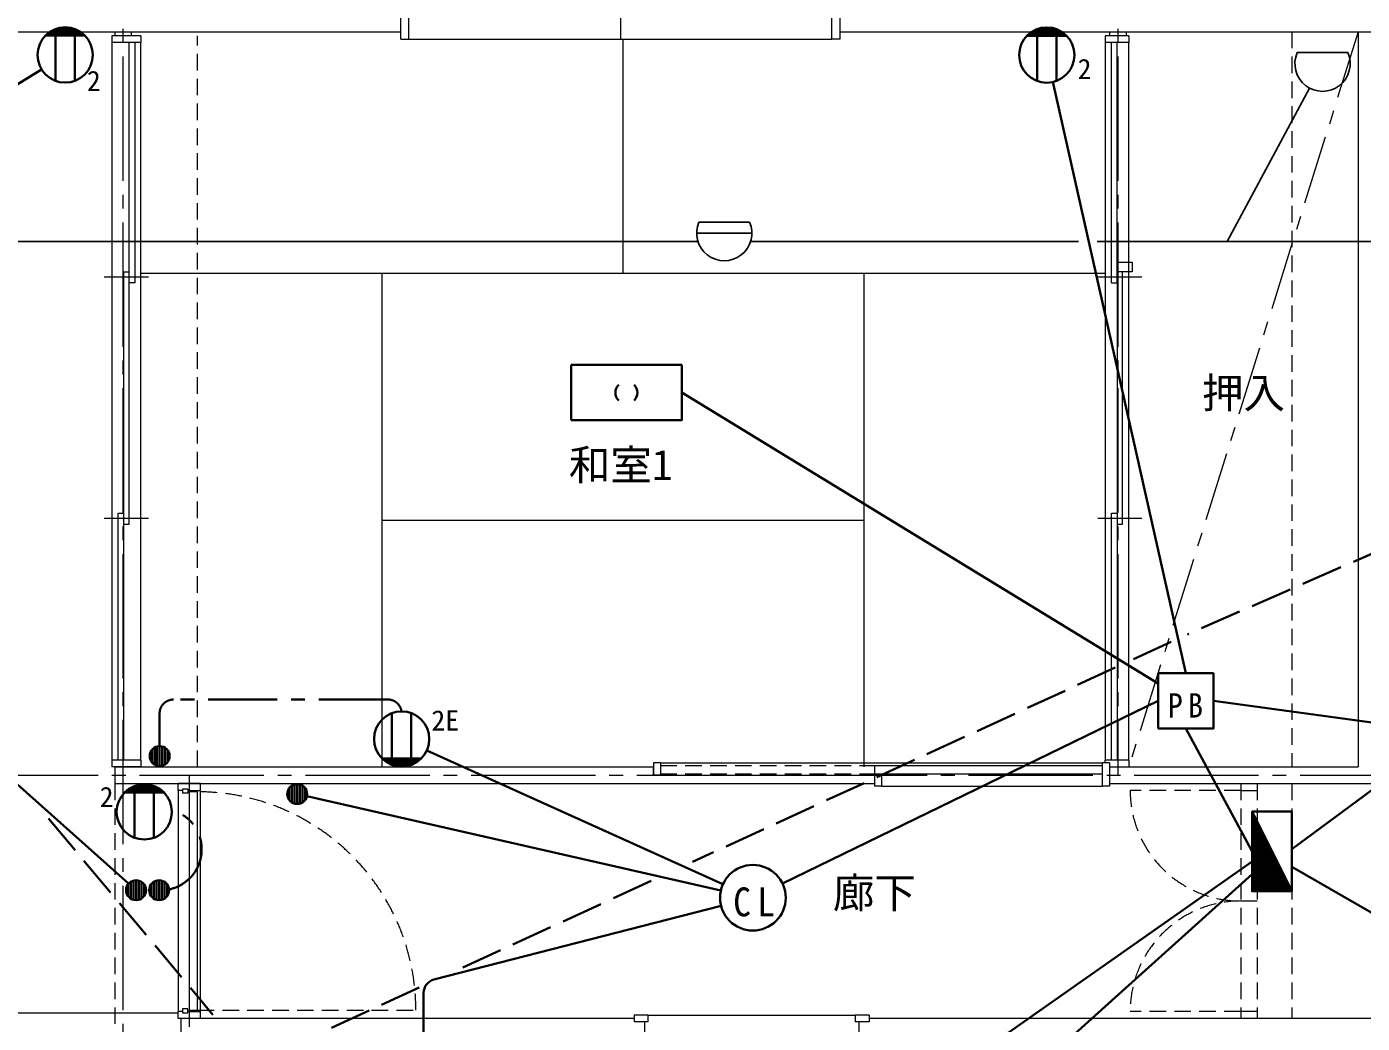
# Model space of a CAD drawing. Units: millimetres at full size, sheet at 1:50; details may follow other scales. Extents: x -9674 to 9699, y -6794 to 6791.
# Drawn here: x -2861 to 1972, y 145 to 3751 of the extents above; entities that cross this region are included whole.
import ezdxf
from ezdxf.enums import TextEntityAlignment as Align

# ---------------------------------------------------------------- set-up
doc = ezdxf.new("R2010")
doc.units = ezdxf.units.MM
doc.header["$LTSCALE"] = 50
for name, pattern in [('CHAIN1', [8, 5, -1, 1, -1]), ('CHAIN2', [12, 9, -1, 1, -1]), ('DASHED1', [1.8, 1.2, -0.6]), ('DASHED3', [4, 3, -1])]:
    doc.linetypes.add(name, pattern=pattern)
for name, color, linetype, lineweight in [('1-0_芯', 134, 'CHAIN2', 9), ('1-2_間仕切', 134, 'Continuous', 9), ('1-3_建具', 134, 'Continuous', 9), ('1-4_仕上げ', 134, 'Continuous', 9), ('1-5_設備', 134, 'Continuous', 9), ('1-7_その他', 134, 'DASHED1', 9), ('1-8_ハッチ', 134, 'Continuous', 9), ('1-C_梁', 134, 'DASHED1', 9), ('2-0_芯', 2, 'Continuous', 35), ('2-E', 2, 'Continuous', 35), ('3-3', 1, 'Continuous', 25), ('3-E', 3, 'Continuous', 35)]:
    doc.layers.add(name, color=color, linetype=linetype, lineweight=lineweight)
doc.layers.add('1-A_文字', color=134, linetype='Continuous')
doc.styles.add('ＭＳ ゴシック', font='')
doc.styles.get('ＭＳ ゴシック').set_extended_font_data('MS Gothic')

msp = doc.modelspace()

# ---------------------------------------------------------------- linework, layer by layer
at = {"layer": '1-0_芯'}
for p, q in [((-2512.5, 4842.91), (-2512.5, -3587.09)), ((1087.5, 4842.91), (1087.5, 1042.91)), ((-8452.5, 1042.91), (2787.5, 1042.91)), ((-2272.5, 1042.91), (-2272.5, 132.91))]:
    msp.add_line(p, q, dxfattribs=at)
at = {"layer": '1-2_間仕切'}
for p, q in [((-2542.5, 3732.91), (-2542.5, 3717.91)), ((-2482.5, 3732.91), (-2482.5, 3717.91)), ((1057.5, 3732.91), (1057.5, 3717.91)), ((1117.5, 3732.91), (1117.5, 3717.91)), ((1957.5, 3732.91), (1957.5, 1072.91)), ((-2542.5, 1072.91), (-592.5, 1072.91)), ((-2542.5, 1072.91), (-2542.5, 1012.91)), ((1057.5, 1072.91), (1957.5, 1072.91)), ((-567.5, 1042.91), (207.5, 1042.91)), ((-2542.5, 1012.91), (207.5, 1012.91)), ((1057.5, 1012.91), (2013.5, 1012.91)), ((-2302.5, 162.91), (-2302.5, 102.91)), ((-662.5, 162.91), (-2302.5, 162.91)), ((-625, 150.41), (-625, 102.91)), ((150, 150.41), (150, 102.91)), ((2013.5, 162.91), (187.5, 162.91))]:
    msp.add_line(p, q, dxfattribs=at)
at = {"layer": '1-3_建具'}
for p, q in [((-712.5, 3981.39), (-712.5, 3704.43)), ((-1507.5, 3705.91), (-1507.5, 3807.91)), ((-1477.5, 3705.91), (-1477.5, 3807.91)), ((52.5, 3705.91), (52.5, 3807.91)), ((82.5, 3705.91), (82.5, 3807.91)), ((-2447.5, 3717.91), (-2552.5, 3717.91)), ((-2552.5, 3717.91), (-2552.5, 3693.91)), ((-2490, 2824.58), (-2490, 3693.91)), ((-2470, 3693.91), (-2470, 2824.58)), ((-2447.5, 3717.91), (-2447.5, 3693.91)), ((-2447.5, 1097.91), (-2447.5, 3693.91)), ((-1507.5, 3705.91), (-1477.5, 3705.91)), ((-1477.5, 3705.91), (52.5, 3705.91)), ((82.5, 3705.91), (52.5, 3705.91)), ((1127.5, 3717.91), (1042.5, 3717.91)), ((1042.5, 3717.91), (1042.5, 3693.91)), ((1127.5, 3693.91), (1042.5, 3693.91)), ((1042.5, 3693.91), (1042.5, 1097.91)), ((1065, 2824.58), (1065, 3693.91)), ((1085, 2824.58), (1085, 3693.91)), ((1127.5, 3717.91), (1127.5, 3693.91)), ((1127.5, 1097.91), (1127.5, 3693.91)), ((-2510, 2864.58), (-2510, 1951.25)), ((-2510, 2864.58), (-2490, 2864.58)), ((-2490, 1951.25), (-2490, 2864.58)), ((-2420, 2844.58), (-2580, 2844.58)), ((-2470, 2824.58), (-2490, 2824.58)), ((1175, 2844.58), (1015, 2844.58)), ((1065, 2824.58), (1085, 2824.58)), ((-2530, 1991.25), (-2510, 1991.25)), ((-2530, 1097.91), (-2530, 1991.25)), ((-2510, 1991.25), (-2510, 1097.91)), ((1065, 1097.91), (1065, 1991.25)), ((1065, 1991.25), (1085, 1991.25)), ((1085, 1991.25), (1085, 1097.91)), ((-2420, 1971.25), (-2580, 1971.25)), ((-2510, 1951.25), (-2490, 1951.25)), ((1175, 1971.25), (1015, 1971.25)), ((-2552.5, 1097.91), (-2552.5, 1072.91)), ((-2447.5, 1097.91), (-2552.5, 1097.91)), ((-2447.5, 1072.91), (-2552.5, 1072.91)), ((-2447.5, 1097.91), (-2447.5, 1072.91)), ((-592.5, 1087.91), (-592.5, 1042.91)), ((-567.5, 1087.91), (-592.5, 1087.91)), ((-592.5, 1042.91), (-592.5, 1067.91)), ((-567.5, 1087.91), (-567.5, 1042.91)), ((-567.5, 1087.91), (1032.5, 1087.91)), ((207.5, 1077.91), (207.5, 1047.91)), ((207.5, 1077.91), (1032.5, 1077.91)), ((1057.5, 1087.91), (1032.5, 1087.91)), ((1032.5, 1002.91), (1032.5, 1087.91)), ((1127.5, 1097.91), (1042.5, 1097.91)), ((1042.5, 1087.91), (1042.5, 1097.91)), ((1057.5, 1087.91), (1057.5, 1002.91)), ((1127.5, 1097.91), (1127.5, 1072.91)), ((207.5, 1047.91), (1032.5, 1047.91)), ((207.5, 1042.91), (207.5, 1002.91)), ((232.5, 1042.91), (207.5, 1042.91)), ((232.5, 1042.91), (232.5, 1002.91)), ((-2312.5, 987.91), (-2312.5, 1012.91)), ((-2297.5, 987.91), (-2312.5, 987.91)), ((-2312.5, 987.91), (-2312.5, 187.91)), ((-2297.5, 992.91), (-2297.5, 977.91)), ((-2277.5, 992.91), (-2297.5, 992.91)), ((-2277.5, 977.91), (-2297.5, 977.91)), ((-2277.5, 992.91), (-2277.5, 977.91)), ((-2277.5, 987.91), (-2232.5, 987.91)), ((-2242.5, 982.91), (-2272.5, 982.91)), ((-2272.5, 982.91), (-2272.5, 192.91)), ((-2242.5, 192.91), (-2242.5, 982.91)), ((232.5, 1002.91), (207.5, 1002.91)), ((232.5, 1002.91), (1032.5, 1002.91)), ((1057.5, 1002.91), (1032.5, 1002.91)), ((-2297.5, 197.91), (-2297.5, 182.91)), ((-2277.5, 197.91), (-2297.5, 197.91)), ((-2277.5, 182.91), (-2277.5, 197.91)), ((-2312.5, 162.91), (-2312.5, 187.91)), ((-2297.5, 187.91), (-2312.5, 187.91)), ((-2232.5, 162.91), (-2312.5, 162.91)), ((-2297.5, 182.91), (-2277.5, 182.91)), ((-2272.5, 192.91), (-2242.5, 192.91)), ((-2232.5, 162.91), (-2232.5, 187.91)), ((-662.5, 175.41), (-662.5, 150.41)), ((-612.5, 175.41), (-662.5, 175.41)), ((-612.5, 150.41), (-662.5, 150.41)), ((-612.5, 175.41), (-612.5, 150.41)), ((-612.5, 175.41), (137.5, 175.41)), ((137.5, 175.41), (137.5, 150.41)), ((187.5, 175.41), (137.5, 175.41)), ((187.5, 150.41), (137.5, 150.41)), ((187.5, 175.41), (187.5, 150.41))]:
    msp.add_line(p, q, dxfattribs=at)
at = {"layer": '1-3_建具', "linetype": 'DASHED1'}
for p, q in [((-567.5, 1077.91), (207.5, 1077.91)), ((-567.5, 1047.91), (207.5, 1047.91)), ((1532.5, 987.91), (1132.5, 987.91)), ((1532.5, 1012.91), (1532.5, 162.91)), ((1532.5, 987.91), (1592.5, 987.91)), ((1592.5, 1012.91), (1592.5, 162.91)), ((1532.5, 587.91), (1592.5, 587.91)), ((-2242.5, 192.91), (-1452.5, 192.91)), ((1532.5, 187.91), (1132.5, 187.91)), ((1592.5, 187.91), (1532.5, 187.91))]:
    msp.add_line(p, q, dxfattribs=at)
at = {"layer": '1-3_建具'}
for points in [[(-2447.5, 3693.91), (-2552.5, 3693.91), (-2552.5, 1097.91)], [(1085, 2864.58), (1085, 1951.25), (1105, 1951.25), (1105, 2864.58)], [(-567.5, 1087.91), (-567.5, 1042.91), (-592.5, 1042.91)], [(-2232.5, 987.91), (-2232.5, 1012.91), (-2312.5, 1012.91)], [(-2277.5, 187.91), (-2232.5, 187.91), (-2232.5, 987.91)]]:
    msp.add_lwpolyline(points, dxfattribs=at)
msp.add_lwpolyline([(1085, 2899.58), (1140, 2899.58), (1140, 2864.58), (1085, 2864.58)], close=True, dxfattribs=at)
at = {"layer": '1-3_建具', "linetype": 'DASHED1'}
for centre, radius, start, end in [((-2242.5, 192.91), 790, 0, 90), ((1532.5, 987.91), 400, 180, 270), ((1532.5, 187.91), 400, 90, 180)]:
    msp.add_arc(centre, radius, start, end, dxfattribs=at)
at = {"layer": '1-4_仕上げ'}
for p, q in [((-702.5, 2859.58), (-702.5, 3705.91)), ((-2447.5, 2859.58), (1042.5, 2859.58)), ((-1575, 1072.91), (-1575, 2859.58)), ((170, 1072.91), (170, 2859.58)), ((-1575, 1966.25), (170, 1966.25))]:
    msp.add_line(p, q, dxfattribs=at)
at = {"layer": '1-5_設備'}
msp.add_line((-3145.93, 182.91), (-2312.5, 182.91), dxfattribs=at)
at = {"layer": '1-7_その他', "linetype": 'CHAIN1'}
msp.add_line((1957.5, 3732.91), (1127.5, 1072.91), dxfattribs=at)
at = {"layer": '1-8_ハッチ'}
for p, q in [((-3778, 3732.91), (-1507.5, 3732.91)), ((82.5, 3732.91), (2912.5, 3732.91))]:
    msp.add_line(p, q, dxfattribs=at)
at = {"layer": '1-C_梁'}
for p, q in [((1717.5, 3732.91), (1717.5, 1072.91)), ((-2242.5, 1072.91), (-2242.5, 3717.91)), ((-2542.5, 1012.91), (-2542.5, -2247.09)), ((1717.5, 1012.91), (1717.5, 162.91))]:
    msp.add_line(p, q, dxfattribs=at)
at = {"layer": '2-0_芯'}
for p, q in [((-2790.06, 3721.89), (-2653.38, 3721.89)), ((-2783.03, 3727.89), (-2660.41, 3727.89)), ((-2774.4, 3733.89), (-2669.04, 3733.89)), ((-2763.18, 3739.89), (-2680.26, 3739.89)), ((-2756.72, 3742.57), (-2756.72, 3555.17)), ((-2746.04, 3745.89), (-2697.4, 3745.89)), ((-2686.72, 3742.57), (-2686.72, 3555.17)), ((892.01, 3727.51), (769.39, 3727.51)), ((883.38, 3733.51), (778.02, 3733.51)), ((872.16, 3739.51), (789.23, 3739.51)), ((795.7, 3742.19), (795.7, 3554.8)), ((855.02, 3745.51), (806.38, 3745.51)), ((865.7, 3742.19), (865.7, 3554.8)), ((-2793.13, 3718.89), (-2650.31, 3718.89)), ((902.11, 3718.51), (759.28, 3718.51)), ((899.04, 3721.51), (762.36, 3721.51)), ((-2806.88, 3596.41), (-4490.89, 2558.98)), ((852.65, 3550.92), (1333.84, 1411.68)), ((-490.41, 2527.12), (-890.41, 2527.12)), ((-890.41, 2527.12), (-890.41, 2327.12)), ((-4501.35, 2440.03), (-2491.94, 650.95)), ((-490.41, 2427.12), (1233.84, 1374.36)), ((2552.68, 1392.4), (1717.5, 775.76)), ((1233.84, 1311.68), (-126.08, 651.51)), ((1433.84, 1311.68), (2236.38, 1201.87)), ((-1538.95, 1080.1), (-1538.95, 1267.49)), ((-1468.95, 1080.1), (-1468.95, 1267.49)), ((1333.84, 1211.68), (1573.47, 767.09)), ((-2408.58, 1133.62), (-2408.58, 1090.41)), ((-2398.98, 1142.47), (-2398.98, 1081.56)), ((-2389.38, 1146.72), (-2389.38, 1077.31)), ((-2379.78, 1148.02), (-2379.78, 1076.01)), ((-2370.18, 1146.72), (-2370.18, 1077.31)), ((-2360.57, 1142.47), (-2360.57, 1081.56)), ((-2350.97, 1133.62), (-2350.97, 1090.41)), ((-1412.8, 1132.62), (-341.17, 648.53)), ((-1432.53, 1103.78), (-1575.36, 1103.78)), ((-1435.61, 1100.78), (-1572.29, 1100.78)), ((-1442.64, 1094.78), (-1565.26, 1094.78)), ((-1451.27, 1088.78), (-1556.63, 1088.78)), ((-1462.48, 1082.78), (-1545.41, 1082.78)), ((-1479.63, 1076.78), (-1528.27, 1076.78)), ((-2506.87, 980.32), (-2364.04, 980.32)), ((-2503.8, 983.32), (-2367.11, 983.32)), ((-2496.77, 989.32), (-2374.15, 989.32)), ((-2488.13, 995.33), (-2382.78, 995.33)), ((-2476.92, 1001.32), (-2393.99, 1001.32)), ((-2470.46, 1004), (-2470.46, 816.61)), ((-2459.78, 1007.32), (-2411.13, 1007.32)), ((-2400.46, 1004), (-2400.46, 816.61)), ((-1910.81, 996.53), (-1910.81, 953.32)), ((-1901.2, 1005.38), (-1901.2, 944.46)), ((-1891.6, 1009.63), (-1891.6, 940.22)), ((-1882, 1010.93), (-1882, 938.92)), ((-1872.4, 1009.63), (-1872.4, 940.22)), ((-1862.8, 1005.38), (-1862.8, 944.46)), ((-1853.19, 996.53), (-1853.19, 953.32)), ((-348.74, 625.99), (-1846.89, 966.93)), ((68.85, -325.05), (1573.47, 730.33)), ((786.76, -23.13), (1573.47, 685.49)), ((3178.68, -130.89), (1717.5, 712)), ((-2493.86, 648.61), (-2493.86, 605.4)), ((-2484.26, 657.47), (-2484.26, 596.55)), ((-2474.65, 661.71), (-2474.65, 592.3)), ((-2465.05, 663.02), (-2465.05, 591)), ((-2455.45, 661.71), (-2455.45, 592.3)), ((-2445.85, 657.47), (-2445.85, 596.55)), ((-2436.25, 648.61), (-2436.25, 605.4)), ((-2410.51, 648.61), (-2410.51, 605.4)), ((-2400.91, 657.47), (-2400.91, 596.55)), ((-2391.3, 661.71), (-2391.3, 592.3)), ((-2381.7, 663.02), (-2381.7, 591)), ((-2372.1, 661.71), (-2372.1, 592.3)), ((-2362.5, 657.47), (-2362.5, 596.55)), ((-2352.9, 648.61), (-2352.9, 605.4)), ((-1386.95, 303.79), (-347.98, 570.14)), ((-1424.53, 255.36), (-1424.53, 99.8))]:
    msp.add_line(p, q, dxfattribs=at)
at = {"layer": '2-0_芯', "linetype": 'CHAIN1'}
for p, q in [((-1553.95, 1316.84), (-2329.78, 1316.84)), ((-2379.78, 1266.84), (-2379.78, 1148.02))]:
    msp.add_line(p, q, dxfattribs=at)
at = {"layer": '2-0_芯'}
msp.add_lwpolyline([(-490.41, 2527.12), (-490.41, 2327.12), (-890.41, 2327.12)], dxfattribs=at)
for centre, radius in [((-2721.72, 3648.87), 100.02), ((830.7, 3648.5), 100.02), ((-1503.95, 1173.8), 100.02), ((-2379.78, 1112.02), 36.01), ((-2435.46, 910.31), 100.02), ((-1882, 974.92), 36.01), ((-2465.05, 627.01), 36.01), ((-2381.7, 627.01), 36.01)]:
    msp.add_circle(centre, radius, dxfattribs=at)
for centre, radius, start, end in [((-690.33, 2427.12), 40.08, 134.60828, 225.39175), ((-690.49, 2427.12), 40.08, 314.60828, 45.39175), ((-1374.53, 255.36), 50, 104.37885, 180)]:
    msp.add_arc(centre, radius, start, end, dxfattribs=at)
at = {"layer": '2-0_芯', "linetype": 'CHAIN1'}
for centre, radius, start, end in [((-2329.78, 1266.84), 50, 90, 180), ((-1553.95, 1266.84), 50, 8.01438, 90), ((-2375.83, 774.72), 148.11, 281.70097, 74.27027)]:
    msp.add_arc(centre, radius, start, end, dxfattribs=at)
at = {"layer": '2-E'}
for p, q in [((1576.37, 905.33), (1576.37, 623.06)), ((1580.69, 896.69), (1580.69, 623.06)), ((1585.01, 888.05), (1585.01, 623.06)), ((1589.33, 879.41), (1589.33, 623.06)), ((1593.65, 870.77), (1593.65, 623.06)), ((1717.5, 623.06), (1717.5, 911.12)), ((1573.47, 867.09), (1573.47, 667.09)), ((1597.97, 862.13), (1597.97, 623.06)), ((1602.29, 853.49), (1602.29, 623.06)), ((1606.61, 844.85), (1606.61, 623.06)), ((1610.93, 836.21), (1610.93, 623.06)), ((1615.25, 827.57), (1615.25, 623.06)), ((1619.57, 818.93), (1619.57, 623.06)), ((1623.89, 810.29), (1623.89, 623.06)), ((1628.21, 801.65), (1628.21, 623.06)), ((1632.53, 793.01), (1632.53, 623.06)), ((1636.85, 784.37), (1636.85, 623.06)), ((1641.17, 775.73), (1641.17, 623.06)), ((1645.49, 767.09), (1645.49, 623.06)), ((1649.81, 758.45), (1649.81, 623.06)), ((1654.13, 749.81), (1654.13, 623.06)), ((1658.45, 741.17), (1658.45, 623.06)), ((1662.77, 732.53), (1662.77, 623.06)), ((1667.09, 723.89), (1667.09, 623.06)), ((1671.41, 715.25), (1671.41, 623.06)), ((1675.73, 706.61), (1675.73, 623.06)), ((1680.05, 697.97), (1680.05, 623.06)), ((1684.37, 689.33), (1684.37, 623.06)), ((1688.69, 680.69), (1688.69, 623.06)), ((1693.01, 672.05), (1693.01, 623.06)), ((1697.33, 663.41), (1697.33, 623.06)), ((1701.65, 654.77), (1701.65, 623.06)), ((1705.97, 646.13), (1705.97, 623.06)), ((1710.29, 637.49), (1710.29, 623.06)), ((1714.61, 628.85), (1714.61, 623.06))]:
    msp.add_line(p, q, dxfattribs=at)
msp.add_lwpolyline([(1233.84, 1211.68), (1433.84, 1211.68), (1433.84, 1411.68), (1233.84, 1411.68)], close=True, dxfattribs=at)
for points in [[(1573.47, 911.12), (1573.47, 623.06), (1717.5, 623.06)], [(1717.5, 911.12), (1573.47, 911.12), (1717.5, 623.06)]]:
    msp.add_lwpolyline(points, dxfattribs=at)
msp.add_circle((-232.93, 599.64), 118.77, dxfattribs=at)
at = {"layer": '3-3'}
for p, q in [((1736.98, 3657.14), (1920.35, 3657.14)), ((1781.4, 3528.98), (1484.06, 2974.28)), ((-436.41, 3004.28), (-236.37, 3004.28)), ((-428.08, 3044.29), (-244.71, 3044.29)), ((-3781.55, 2974.28), (-431.81, 2974.28)), ((-240.97, 2974.28), (945.24, 2974.28)), ((1013.06, 2974.28), (4521.69, 2974.28))]:
    msp.add_line(p, q, dxfattribs=at)
for centre in [(1828.66, 3617.14), (-336.39, 3004.29)]:
    msp.add_arc(centre, 100.03, 156.4305, 23.56947, dxfattribs=at)
at = {"layer": '3-E', "linetype": 'DASHED3'}
for p, q in [((4459.8, 2917.89), (1340.29, 1552.45)), ((1281.27, 1525.33), (1142.75, 1461.7)), ((1078.63, 1432.24), (-452, 729.06)), ((-2782.12, 886.43), (-2186.68, 176.48)), ((-601.48, 660.38), (-1323.68, 328.6)), ((-1440.15, 275.1), (-1947.88, 41.84))]:
    msp.add_line(p, q, dxfattribs=at)

# ---------------------------------------------------------------- texts
at = {"layer": '1-A_文字', "style": 'ＭＳ ゴシック'}
for s, p in [('押入', (1392.5, 2337.91)), ('和室1', (-898.65, 2077.71)), ('廊下', (56.69, 529.3))]:
    msp.add_text(s, height=110, dxfattribs=at).set_placement(p, align=Align.BOTTOM_LEFT)
at = {"layer": '2-0_芯', "color": 7, "style": 'ＭＳ ゴシック'}
for s, p in [('2', (942.43, 3539.45)), ('2', (-2642.9, 3496.33)), ('2E', (-1396.01, 1182.57)), ('2', (-2596.65, 905.72))]:
    msp.add_text(s, height=73.31, dxfattribs=at).set_placement(p, align=Align.BOTTOM_LEFT)
at = {"layer": '2-E', "color": 7, "attachment_point": 7, "style": 'ＭＳ ゴシック'}
for s, insert, char_height in [('\\T1.36;\\W0.9;PB', (1268.84, 1251.68), 87.98), ('\\T1.36;\\W0.9;CL', (-304.01, 530.73), 104.5)]:
    msp.add_mtext(s, dxfattribs=dict(at, insert=insert, char_height=char_height))

doc.saveas('drawing.dxf')
